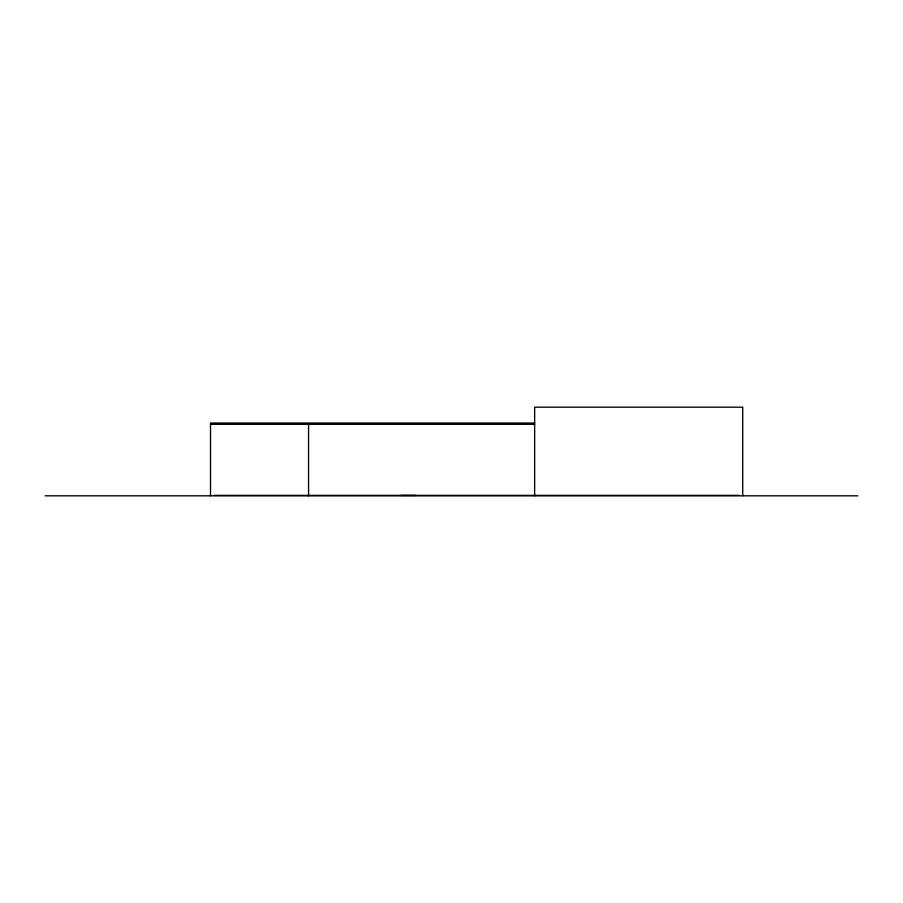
<?xml version="1.0" encoding="UTF-8"?>
<svg xmlns="http://www.w3.org/2000/svg" width="903" height="903" viewBox="0 0 903 903"><rect width="100%" height="100%" fill="white"/><g stroke="black" fill="none" stroke-linecap="round" stroke-linejoin="round"><path stroke-width="1.35" d="M534.644 423.022L210.512 423.022L210.512 495.815M210.512 424.308L534.644 424.308M213.943 495.386L739.309 495.386M45.15 495.815L857.85 495.815M401.056 495.386L416.339 495.42M742.74 495.815L742.74 407.185L534.644 407.185L534.644 495.815M308.566 424.308L308.566 495.815"/></g></svg>
